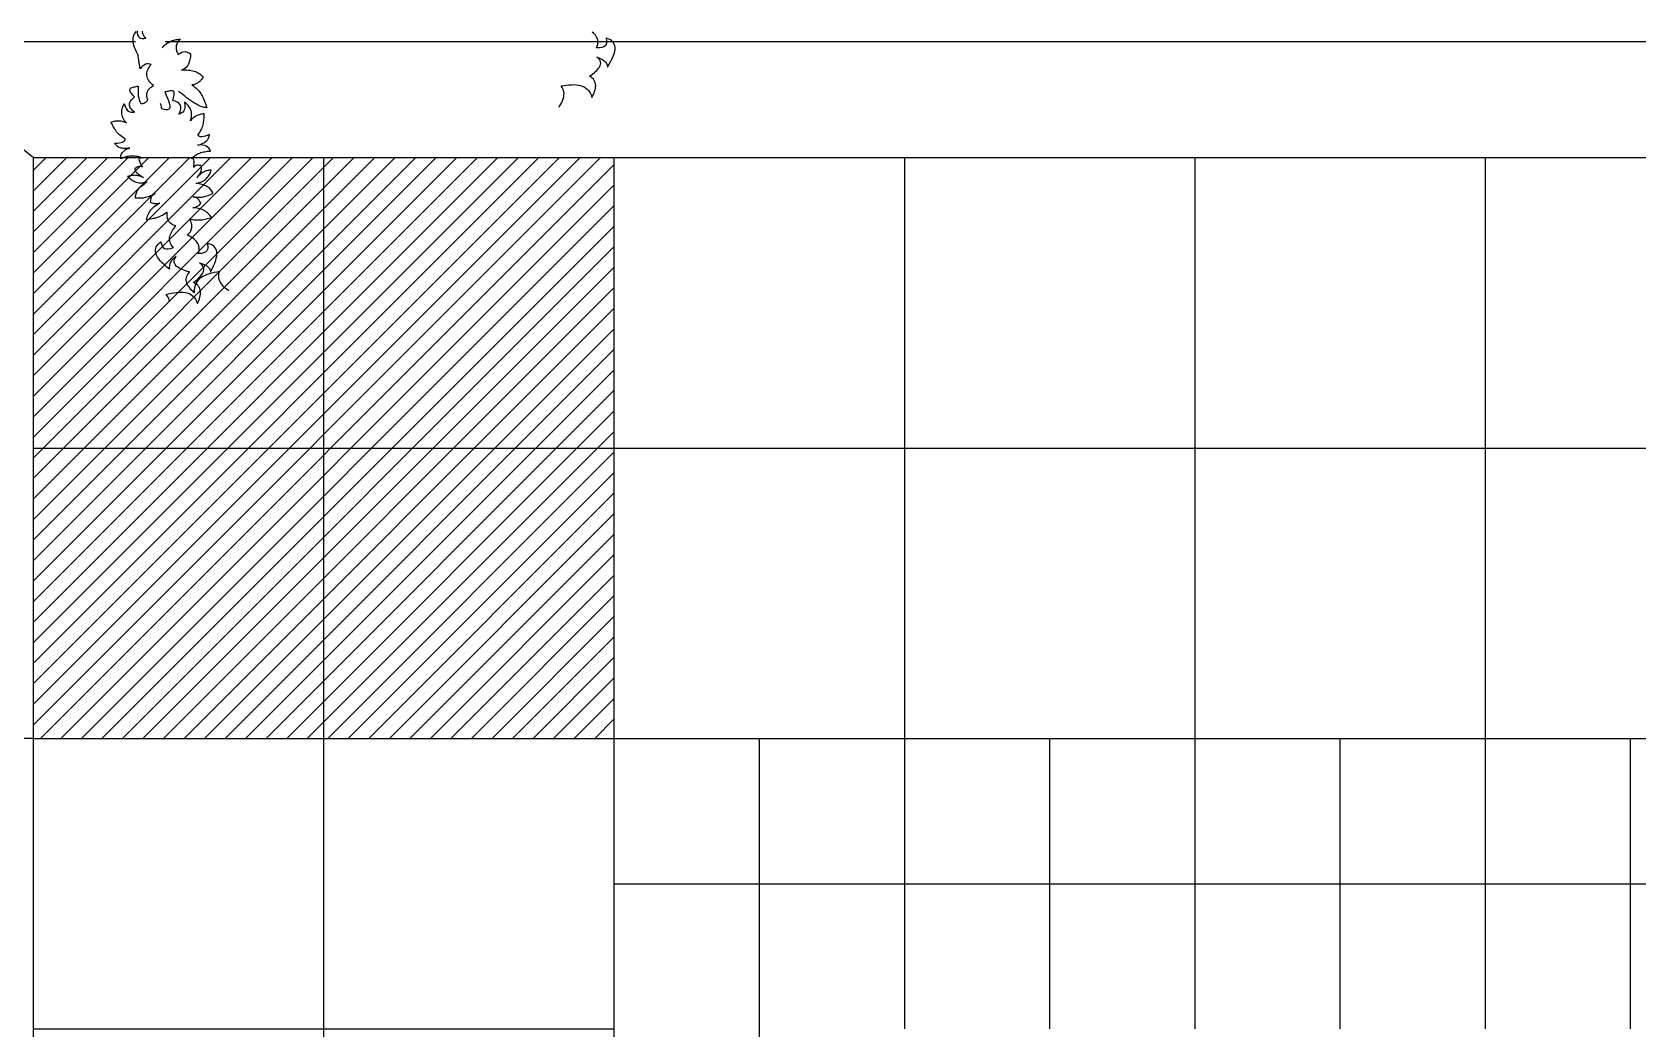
# Model space of a CAD drawing. Extents: x -24232 to 27340, y -23039 to 23489.
# Drawn here: x -6640 to -3875, y -19690 to -17973 of the extents above; entities that cross this region are included whole.
import ezdxf

# ---------------------------------------------------------------- set-up
doc = ezdxf.new("R2010")
doc.units = 0
doc.header["$LTSCALE"] = 10
for name, color, linetype in [('0-HATCH', 8, 'CONTINUOUS'), ('1', 1, 'CONTINUOUS'), ('3', 3, 'CONTINUOUS')]:
    doc.layers.add(name, color=color, linetype=linetype)

msp = doc.modelspace()

# ---------------------------------------------------------------- hatches: boundary and pattern name
at = {"layer": '0-HATCH'}
h = msp.add_hatch(dxfattribs=at)
h.set_pattern_fill('ANSI31', color=11, scale=200, style=0)
h.set_pattern_definition([(45, (5830.526, -1359.333), (-17.67767, 17.67767), [])])
h.paths.add_polyline_path([(-6137.4, -18189.6), (-6637.4, -18189.6), (-6637.4, -18689.6), (-6137.4, -18689.6)])
h.paths.add_polyline_path([(-6137.4, -18689.6), (-6637.4, -18689.6), (-6637.4, -19189.6), (-6137.4, -19189.6)])
h.paths.add_polyline_path([(-6137.4, -19189.6), (-5637.4, -19189.6), (-5637.4, -18689.6), (-6137.4, -18689.6)])
h.paths.add_polyline_path([(-5637.4, -18689.6), (-5637.4, -18189.6), (-6137.4, -18189.6), (-6137.4, -18689.6)])

# ---------------------------------------------------------------- linework, layer by layer
at = {"layer": '1'}
for p, q in [((-6137.4, -22339.6), (-6137.4, -18189.6)), ((-5637.4, -19189.6), (-5637.4, -18189.6)), ((-5137.4, -19189.6), (-5137.4, -18189.6)), ((-4637.4, -19189.6), (-4637.4, -18189.6)), ((-4137.4, -19189.6), (-4137.4, -18189.6)), ((-6637.4, -18689.6), (-1137.4, -18689.6)), ((-6637.4, -19189.6), (-5637.4, -19189.6)), ((-5387.4, -21189.6), (-5387.4, -19189.6)), ((-5137.4, -19689.6), (-5137.4, -19189.6)), ((-4887.4, -19689.6), (-4887.4, -19189.6)), ((-4637.4, -19689.6), (-4637.4, -19189.6)), ((-4387.4, -19689.6), (-4387.4, -19189.6)), ((-4137.4, -19689.6), (-4137.4, -19189.6)), ((-3887.4, -19689.6), (-3887.4, -19189.6)), ((-5637.4, -19439.6), (-2137.4, -19439.6)), ((-6637.4, -19689.6), (-5637.4, -19689.6))]:
    msp.add_line(p, q, dxfattribs=at)
for points in [[(-6301.3, -18418.8), (-6302.5, -18418), (-6305.3, -18415.8), (-6307.9, -18413.7), (-6310.1, -18411.5), (-6312.3, -18409.2), (-6314, -18406.9), (-6315.5, -18404.5), (-6316.8, -18402.1), (-6317.7, -18399.5), (-6318.3, -18396.9), (-6318.6, -18394.3), (-6318.5, -18391.5), (-6318.1, -18388.8), (-6317.3, -18385.9), (-6317.3, -18385.9), (-6321.9, -18386.6), (-6326.2, -18387.5), (-6330.6, -18388.6), (-6334.7, -18389.7), (-6338.6, -18390.9), (-6342.2, -18392.4), (-6345.7, -18394.2), (-6348.9, -18396), (-6351.6, -18398.2), (-6354.2, -18400.7), (-6356.3, -18403.3), (-6358, -18406.4), (-6359.4, -18409.8), (-6360.4, -18413.6), (-6360.7, -18417.7), (-6360.6, -18422.3), (-6360.6, -18422.3), (-6362.7, -18420.2), (-6364.9, -18418.1), (-6366.7, -18416), (-6368.5, -18413.8), (-6370.1, -18411.6), (-6371.5, -18409.5), (-6372.7, -18407.3), (-6373.6, -18405.1), (-6374.2, -18402.9), (-6374.5, -18400.6), (-6374.5, -18398.3), (-6374.2, -18396), (-6373.6, -18393.6), (-6372.3, -18391.2), (-6370.8, -18388.8), (-6368.8, -18386.3), (-6368.8, -18386.3), (-6372.2, -18385.4), (-6375.5, -18384.5), (-6378.6, -18383.4), (-6381.6, -18382.3), (-6384.3, -18381.1), (-6386.8, -18379.7), (-6389.1, -18378.4), (-6391, -18376.8), (-6392.6, -18375.1), (-6393.8, -18373.3), (-6394.7, -18371.4), (-6395.1, -18369.4), (-6395.1, -18367.2), (-6394.5, -18364.9), (-6393.4, -18362.3), (-6391.8, -18359.6), (-6391.8, -18359.6), (-6394.7, -18361.9), (-6397.3, -18364.4), (-6399.6, -18366.9), (-6401.4, -18369.6), (-6402.9, -18372.4), (-6403.6, -18375.4), (-6403.7, -18378.5), (-6403.1, -18381.8), (-6403.1, -18381.8), (-6408, -18378), (-6412.2, -18374.3), (-6416, -18370.8), (-6419.2, -18367.3), (-6421.9, -18363.8), (-6424, -18360.7), (-6425.7, -18357.5), (-6426.9, -18354.4), (-6427.5, -18351.4), (-6427.5, -18348.6), (-6427.1, -18346), (-6426.3, -18343.4), (-6424.8, -18341), (-6423, -18338.6), (-6420.7, -18336.5), (-6418, -18334.4), (-6418, -18334.4), (-6417.1, -18338.5), (-6415.9, -18341.8), (-6414.1, -18344.3), (-6411.9, -18345.9), (-6409, -18346.8), (-6405.6, -18346.8), (-6401.5, -18346), (-6396.7, -18344.2), (-6396.7, -18344.2), (-6398.7, -18341.9), (-6400.4, -18339.6), (-6401.6, -18337.3), (-6402.4, -18335), (-6403, -18332.6), (-6403.2, -18330.3), (-6403.1, -18328), (-6402.7, -18325.6), (-6402, -18323.3), (-6401.1, -18321), (-6400.1, -18318.6), (-6398.8, -18316.3), (-6397.3, -18313.9), (-6395.8, -18311.6), (-6394.2, -18309.4), (-6392.4, -18307), (-6392.4, -18307), (-6394.3, -18306.5), (-6396.2, -18305.8), (-6397.9, -18305), (-6399.5, -18304.1), (-6400.8, -18303.1), (-6402.2, -18302), (-6403.3, -18300.6), (-6404.4, -18299.3), (-6405.2, -18297.7), (-6405.9, -18296), (-6406.6, -18294.2), (-6407, -18292.4), (-6407.4, -18290.2), (-6407.6, -18288.1), (-6407.6, -18285.9), (-6407.6, -18283.5), (-6407.6, -18283.5), (-6409.5, -18285), (-6411.5, -18286.5), (-6413.4, -18287.8), (-6415.5, -18289), (-6417.6, -18290), (-6419.8, -18291.1), (-6422, -18291.9), (-6424.2, -18292.6), (-6426.4, -18293.4), (-6428.7, -18294.1), (-6431, -18294.6), (-6433.4, -18295.2), (-6435.8, -18295.7), (-6438.2, -18296.1), (-6440.6, -18296.5), (-6443, -18296.9), (-6443, -18296.9), (-6442.5, -18294.4), (-6441.8, -18292), (-6441, -18289.6), (-6440, -18287.5), (-6439, -18285.3), (-6437.9, -18283.3), (-6436.6, -18281.3), (-6435.2, -18279.5), (-6433.6, -18277.7), (-6432, -18276), (-6430.3, -18274.5), (-6428.4, -18273), (-6426.4, -18271.7), (-6424.4, -18270.4), (-6422.2, -18269.2), (-6419.9, -18268.2), (-6419.9, -18268.2), (-6422.4, -18268.7), (-6424.7, -18269), (-6427, -18269.1), (-6429, -18269), (-6430.9, -18268.7), (-6432.8, -18268.2), (-6434.3, -18267.6), (-6435.9, -18266.7), (-6435.9, -18266.7), (-6435.7, -18263.3), (-6435.2, -18260.5), (-6434.6, -18258.1), (-6433.6, -18256.1), (-6432.4, -18254.5), (-6431, -18253.3), (-6429.7, -18252.2), (-6428.1, -18251.2), (-6428.1, -18251.2), (-6430.2, -18252.5), (-6432.2, -18253.7), (-6434.1, -18254.7), (-6436.2, -18255.6), (-6438.3, -18256.5), (-6440.3, -18257.3), (-6442.4, -18257.9), (-6444.6, -18258.4), (-6446.7, -18258.8), (-6448.8, -18259.2), (-6451, -18259.4), (-6453.1, -18259.5), (-6455.3, -18259.6), (-6457.4, -18259.6), (-6459.8, -18259.4), (-6462, -18259.1), (-6462, -18259.1), (-6462, -18257.2), (-6461.8, -18255.3), (-6461.5, -18253.5), (-6461, -18251.7), (-6460.4, -18249.9), (-6459.5, -18248.2), (-6458.5, -18246.4), (-6457.3, -18244.7), (-6456, -18242.9), (-6454.5, -18241.2), (-6452.8, -18239.5), (-6450.9, -18238), (-6448.9, -18236.4), (-6446.6, -18234.8), (-6444.4, -18233.2), (-6441.8, -18231.7), (-6441.8, -18231.7), (-6445, -18232.6), (-6447.9, -18233.2), (-6450.6, -18233.5), (-6453.2, -18233.5), (-6455.6, -18233.3), (-6457.9, -18233.1), (-6460.2, -18232.5), (-6462.2, -18231.8), (-6464.2, -18230.9), (-6466, -18229.9), (-6467.8, -18228.9), (-6469.4, -18227.6), (-6471, -18226.2), (-6472.6, -18224.8), (-6474.1, -18223.3), (-6475.6, -18221.7), (-6475.6, -18221.7), (-6474.2, -18221.3), (-6472.7, -18220.9), (-6471.3, -18220.4), (-6469.7, -18220), (-6468.2, -18219.8), (-6466.6, -18219.5), (-6465, -18219.5), (-6463.4, -18219.4), (-6461.8, -18219.5), (-6460, -18219.7), (-6458.2, -18220.1), (-6456.2, -18220.5), (-6454.3, -18221.1), (-6452.3, -18221.9), (-6450.1, -18222.8), (-6448, -18224), (-6448, -18224), (-6451.6, -18222.1), (-6454.6, -18220.2), (-6457.2, -18218.2), (-6459.3, -18216.3), (-6460.9, -18214.1), (-6461.8, -18212.1), (-6462.4, -18209.8), (-6462.4, -18207.7), (-6462.4, -18207.7), (-6460.6, -18206.4), (-6459, -18205.4), (-6457.3, -18204.7), (-6455.7, -18204.2), (-6454.3, -18204), (-6452.8, -18204.2), (-6451.3, -18204.7), (-6450, -18205.3), (-6450, -18205.3), (-6451.9, -18201.9), (-6453.5, -18198.9), (-6454.6, -18196.4), (-6455.2, -18194.3), (-6455.4, -18192.5), (-6454.9, -18191.1), (-6453.8, -18190.2), (-6451.8, -18189.7), (-6451.8, -18189.7), (-6453.9, -18189), (-6456.1, -18188.4), (-6458.2, -18187.8), (-6460.4, -18187.4), (-6462.6, -18187.2), (-6464.8, -18187), (-6467, -18186.9), (-6469.3, -18187), (-6471.5, -18187.1), (-6473.7, -18187.5), (-6476, -18187.9), (-6478.2, -18188.4), (-6480.5, -18188.9), (-6482.8, -18189.7), (-6485, -18190.6), (-6487.4, -18191.6), (-6487.4, -18191.6), (-6487.4, -18188.6), (-6486.9, -18185.7), (-6486, -18183), (-6484.4, -18180.5), (-6482.2, -18178.4), (-6479.4, -18176.3), (-6475.8, -18174.6), (-6471.5, -18173), (-6471.5, -18173), (-6474.1, -18173.4), (-6476.5, -18173.7), (-6478.8, -18173.8), (-6480.9, -18173.8), (-6483, -18173.6), (-6484.9, -18173.4), (-6486.7, -18173.1), (-6488.4, -18172.6), (-6490, -18171.9), (-6491.4, -18171.3), (-6492.8, -18170.4), (-6494, -18169.4), (-6495.1, -18168.3), (-6496.2, -18167.2), (-6497, -18165.8), (-6497.8, -18164.4), (-6497.8, -18164.4), (-6493.6, -18164.5), (-6489.9, -18164.2), (-6486.7, -18163.7), (-6484.2, -18163), (-6482.1, -18162), (-6480.8, -18160.6), (-6479.9, -18159), (-6479.7, -18157.1), (-6479.7, -18157.1), (-6482.4, -18155.4), (-6485.1, -18153.8), (-6487.3, -18152), (-6489.4, -18150.3), (-6491.3, -18148.5), (-6493, -18146.7), (-6494.4, -18144.9), (-6495.9, -18143), (-6497.2, -18141.3), (-6498.3, -18139.4), (-6499.3, -18137.6), (-6500.4, -18135.7), (-6501.2, -18133.9), (-6502.1, -18132.1), (-6503, -18130.1), (-6503.9, -18128.3), (-6503.9, -18128.3), (-6502.2, -18127.7), (-6500.3, -18127.3), (-6498.6, -18126.8), (-6496.9, -18126.5), (-6495.2, -18126.3), (-6493.5, -18126.1), (-6491.8, -18126), (-6490.2, -18126.1), (-6488.5, -18126.2), (-6486.9, -18126.4), (-6485.2, -18126.8), (-6483.7, -18127.2), (-6482.1, -18127.7), (-6480.4, -18128.2), (-6479, -18128.8), (-6477.4, -18129.6), (-6477.4, -18129.6), (-6479.5, -18127.3), (-6481.2, -18125), (-6482.7, -18122.9), (-6483.7, -18120.7), (-6484.5, -18118.5), (-6485.1, -18116.4), (-6485.5, -18114.2), (-6485.6, -18112.2), (-6485.6, -18110.2), (-6485.4, -18108.1), (-6484.9, -18106.2), (-6484.3, -18104.1), (-6483.7, -18102.2), (-6482.9, -18100.2), (-6482, -18098.2), (-6481.1, -18096.4), (-6481.1, -18096.4), (-6479.8, -18101.3), (-6478, -18104.9), (-6476.1, -18107.6), (-6473.8, -18109.4), (-6471.5, -18110.6), (-6468.9, -18111.2), (-6466.3, -18111.4), (-6463.6, -18111.3), (-6463.6, -18111.3), (-6465.7, -18109.7), (-6467.5, -18108), (-6469, -18106.4), (-6470.2, -18104.8), (-6471.1, -18103.1), (-6471.9, -18101.6), (-6472.2, -18099.9), (-6472.4, -18098.3), (-6472.1, -18096.6), (-6471.8, -18094.9), (-6471, -18093.2), (-6470.1, -18091.6), (-6468.8, -18090), (-6467.2, -18088.2), (-6465.5, -18086.7), (-6463.4, -18084.9), (-6463.4, -18084.9), (-6466.4, -18082), (-6468.6, -18079.4), (-6470.2, -18077.1), (-6471.3, -18075.2), (-6471.7, -18073.6), (-6471.6, -18072.3), (-6471.2, -18071.1), (-6470.2, -18070.2), (-6469.1, -18069.4), (-6467.6, -18068.9), (-6466.1, -18068.4), (-6464.2, -18067.9), (-6462.3, -18067.6), (-6460.5, -18067.1), (-6458.8, -18066.8), (-6457.1, -18066.3), (-6457.1, -18066.3), (-6457.2, -18072.7), (-6457.2, -18078.1), (-6457, -18082.9), (-6456.4, -18086.7), (-6455.8, -18089.9), (-6455.1, -18092.4), (-6454.1, -18094.2), (-6453, -18095.4), (-6451.8, -18096.3), (-6450.5, -18096.5), (-6449, -18096.3), (-6447.4, -18095.8), (-6445.9, -18094.9), (-6444.1, -18093.8), (-6442.4, -18092.4), (-6440.7, -18090.8), (-6440.7, -18090.8), (-6441.3, -18088.7), (-6441.9, -18086.7), (-6442.3, -18084.8), (-6442.3, -18082.9), (-6442.4, -18081), (-6442.2, -18079.3), (-6441.9, -18077.5), (-6441.4, -18076), (-6440.6, -18074.4), (-6439.8, -18073), (-6438.7, -18071.5), (-6437.5, -18070.3), (-6436, -18068.9), (-6434.5, -18067.8), (-6432.8, -18066.6), (-6430.8, -18065.6), (-6430.8, -18065.6), (-6433.4, -18063.6), (-6435.5, -18061.5), (-6437.4, -18059.4), (-6439, -18057.3), (-6440.3, -18055.1), (-6441.3, -18052.9), (-6442, -18050.7), (-6442.4, -18048.4), (-6442.5, -18046.1), (-6442.2, -18043.8), (-6441.8, -18041.4), (-6441, -18039.1), (-6439.9, -18036.6), (-6438.5, -18034.2), (-6436.9, -18031.8), (-6434.9, -18029.3), (-6434.9, -18029.3), (-6437.4, -18028.4), (-6439.9, -18028.1), (-6442.3, -18028.2), (-6444.8, -18028.9), (-6447.1, -18030.1), (-6449.5, -18031.7), (-6451.7, -18034), (-6454, -18036.7), (-6454, -18036.7), (-6454.2, -18035.1), (-6454.5, -18033.6), (-6454.6, -18032), (-6454.9, -18030.4), (-6455.1, -18029), (-6455.4, -18027.4), (-6455.6, -18025.9), (-6455.9, -18024.3), (-6456.1, -18022.7), (-6456.4, -18021.2), (-6456.6, -18019.6), (-6456.9, -18018), (-6457, -18016.6), (-6457.3, -18015), (-6457.5, -18013.5), (-6457.8, -18011.9), (-6457.8, -18011.9), (-6460.1, -18007.5), (-6461.9, -18003.5), (-6463.4, -17999.9), (-6464.5, -17996.5), (-6465.3, -17993.3), (-6465.9, -17990.4), (-6466.1, -17987.7), (-6466.1, -17985.3), (-6465.8, -17983), (-6465.3, -17980.9), (-6464.7, -17979), (-6463.8, -17977.2), (-6462.8, -17975.6), (-6461.8, -17974), (-6460.6, -17972.5)], [(-6459.2, -17971.1), (-6458.9, -17975), (-6458.2, -17978.2), (-6456.9, -17980.8), (-6455.2, -17982.7), (-6453.1, -17984), (-6450.5, -17984.7), (-6447.5, -17984.7), (-6444.1, -17984.1), (-6444.1, -17984.1), (-6446.1, -17981.9), (-6447.7, -17979.6), (-6448.8, -17977.5), (-6449.5, -17975.6), (-6450, -17973.6), (-6450.1, -17971.7)], [(-6416, -18000.8), (-6416, -18000.8), (-6414.5, -17998.8), (-6412.9, -17997.2), (-6411.2, -17995.6), (-6409.5, -17994.2), (-6407.8, -17992.8), (-6405.8, -17991.6), (-6403.9, -17990.6), (-6402, -17989.6), (-6400, -17988.7), (-6398, -17988), (-6395.9, -17987.3), (-6393.7, -17986.8), (-6391.6, -17986.2), (-6389.4, -17985.9), (-6387.1, -17985.6), (-6384.9, -17985.2), (-6384.9, -17985.2), (-6386.7, -17987.3), (-6388.2, -17989.2), (-6389.3, -17991.1), (-6390.3, -17993), (-6391.1, -17994.8), (-6391.6, -17996.5), (-6391.9, -17998.2), (-6392, -17999.8), (-6392.1, -18001.4), (-6391.8, -18003), (-6391.5, -18004.5), (-6391.1, -18006.1), (-6390.5, -18007.6), (-6389.8, -18009.1), (-6389.1, -18010.5), (-6388.3, -18011.9), (-6388.3, -18011.9), (-6385, -18009.5), (-6381.8, -18008), (-6379, -18007.3), (-6376.4, -18007), (-6373.9, -18007.5), (-6371.5, -18008.3), (-6369.2, -18009.4), (-6367, -18010.8), (-6367, -18010.8), (-6367.2, -18013.3), (-6367.4, -18015.9), (-6367.6, -18018.4), (-6368.2, -18020.7), (-6368.6, -18022.9), (-6369.2, -18024.9), (-6369.9, -18027), (-6370.9, -18028.9), (-6371.7, -18030.7), (-6372.9, -18032.2), (-6374.1, -18033.6), (-6375.5, -18035), (-6377, -18036.2), (-6378.7, -18037.3), (-6380.5, -18038.1), (-6382.5, -18038.8), (-6382.5, -18038.8), (-6379.5, -18038.6), (-6376.5, -18038.5), (-6373.7, -18038.5), (-6371, -18038.7), (-6368.3, -18039.1), (-6365.8, -18039.4), (-6363.3, -18040), (-6361, -18040.7), (-6358.7, -18041.4), (-6356.5, -18042.4), (-6354.4, -18043.4), (-6352.3, -18044.6), (-6350.4, -18045.9), (-6348.6, -18047.4), (-6346.9, -18048.9), (-6345.2, -18050.6), (-6345.2, -18050.6), (-6346.1, -18052), (-6347.1, -18053.5), (-6348.1, -18054.8), (-6349.2, -18056.1), (-6350.2, -18057.3), (-6351.3, -18058.3), (-6352.6, -18059.5), (-6353.7, -18060.4), (-6355, -18061.3), (-6356.3, -18062), (-6357.7, -18062.8), (-6359.1, -18063.2), (-6360.5, -18063.7), (-6361.9, -18064), (-6363.5, -18064.3), (-6365.1, -18064.4), (-6365.1, -18064.4), (-6362.2, -18066), (-6359.6, -18068), (-6357.3, -18069.9), (-6355, -18072.1), (-6353, -18074.3), (-6351.2, -18076.6), (-6349.6, -18079.1), (-6348, -18081.6), (-6346.6, -18084.2), (-6345.3, -18086.9), (-6344.1, -18089.6), (-6343, -18092.4), (-6341.9, -18095.2), (-6340.8, -18097.9), (-6339.9, -18100.8), (-6338.8, -18103.6), (-6338.8, -18103.6), (-6341.5, -18103.4), (-6344.4, -18103), (-6347.4, -18102), (-6350.7, -18100.8), (-6353.8, -18099.3), (-6357.1, -18097.4), (-6360.5, -18095.6), (-6363.8, -18093.4), (-6367.2, -18091.1), (-6370.5, -18088.8), (-6373.8, -18086.5), (-6376.9, -18084), (-6380, -18081.7), (-6382.8, -18079.4), (-6385.4, -18077.3), (-6387.9, -18075.3)], [(-5733, -18102.6), (-5732.2, -18101.4), (-5730.3, -18098.5), (-5728.6, -18095.6), (-5727.2, -18092.7), (-5725.9, -18089.8), (-5725, -18087.1), (-5724.4, -18084.4), (-5724.1, -18081.6), (-5724, -18078.9), (-5724.4, -18076.3), (-5725, -18073.7), (-5726, -18071.2), (-5727.2, -18068.7), (-5728.9, -18066.2), (-5728.9, -18066.2), (-5724.4, -18065.4), (-5720, -18064.8), (-5715.5, -18064.3), (-5711.3, -18064), (-5707.2, -18063.9), (-5703.3, -18064.1), (-5699.4, -18064.6), (-5695.8, -18065.2), (-5692.5, -18066.4), (-5689.2, -18067.9), (-5686.3, -18069.7), (-5683.7, -18072), (-5681.3, -18074.7), (-5679.1, -18078), (-5677.4, -18081.7), (-5676, -18086.1), (-5676, -18086.1), (-5674.7, -18083.4), (-5673.4, -18080.8), (-5672.3, -18078.2), (-5671.4, -18075.5), (-5670.6, -18072.9), (-5670, -18070.4), (-5669.6, -18068), (-5669.4, -18065.6), (-5669.7, -18063.3), (-5670.1, -18061), (-5670.9, -18058.9), (-5671.9, -18056.8), (-5673.3, -18054.7), (-5675.3, -18052.9), (-5677.5, -18051.1), (-5680.2, -18049.4), (-5680.2, -18049.4), (-5677.4, -18047.5), (-5674.5, -18045.5), (-5671.9, -18043.5), (-5669.5, -18041.4), (-5667.4, -18039.4), (-5665.5, -18037.3), (-5663.8, -18035.2), (-5662.5, -18033.1), (-5661.6, -18031), (-5661, -18028.9), (-5660.8, -18026.8), (-5661.1, -18024.8), (-5661.8, -18022.7), (-5663.1, -18020.7), (-5665, -18018.6), (-5667.4, -18016.6), (-5667.4, -18016.6), (-5663.9, -18017.8), (-5660.7, -18019.3), (-5657.7, -18020.9), (-5655, -18022.8), (-5652.7, -18025), (-5651, -18027.5), (-5649.9, -18030.5), (-5649.4, -18033.8), (-5649.4, -18033.8), (-5646.1, -18028.6), (-5643.3, -18023.7), (-5641, -18019.1), (-5639.1, -18014.8), (-5637.7, -18010.6), (-5636.7, -18006.9), (-5636.2, -18003.3), (-5636.1, -18000), (-5636.5, -17997.1), (-5637.5, -17994.4), (-5638.7, -17992), (-5640.3, -17989.9), (-5642.5, -17988.1), (-5645, -17986.4), (-5647.9, -17985.2), (-5651.2, -17984.1), (-5651.2, -17984.1), (-5650.6, -17988.3), (-5650.6, -17991.8), (-5651.5, -17994.7), (-5653, -17997), (-5655.5, -17998.8), (-5658.7, -18000), (-5662.9, -18000.6), (-5668, -18000.5), (-5668, -18000.5), (-5666.9, -17997.6), (-5666, -17994.9), (-5665.6, -17992.3), (-5665.6, -17989.9), (-5665.9, -17987.4), (-5666.4, -17985.2), (-5667.3, -17983.1), (-5668.5, -17981), (-5670, -17979), (-5671.5, -17977.1), (-5673.3, -17975.2), (-5675.3, -17973.4)], [(-6403.5, -18437), (-6403.9, -18435), (-6404.7, -18432.4), (-6405.9, -18430), (-6407.3, -18427.6), (-6409.2, -18425.2), (-6409.2, -18425.2), (-6404.8, -18424.1), (-6400.4, -18423.1), (-6396, -18422.3), (-6391.8, -18421.7), (-6387.7, -18421.2), (-6383.8, -18421.1), (-6379.9, -18421.3), (-6376.3, -18421.7), (-6372.9, -18422.6), (-6369.5, -18423.7), (-6366.5, -18425.3), (-6363.7, -18427.4), (-6361.1, -18430), (-6358.7, -18433), (-6356.7, -18436.6), (-6354.9, -18440.9), (-6354.9, -18440.9), (-6353.8, -18438.1), (-6352.7, -18435.3), (-6351.8, -18432.7), (-6351.2, -18429.9), (-6350.6, -18427.3), (-6350.1, -18424.8), (-6349.9, -18422.3), (-6350, -18419.9), (-6350.4, -18417.6), (-6351, -18415.4), (-6351.9, -18413.3), (-6353.1, -18411.3), (-6354.7, -18409.4), (-6356.8, -18407.7), (-6359.2, -18406.2), (-6362, -18404.7), (-6362, -18404.7), (-6359.3, -18402.5), (-6356.7, -18400.3), (-6354.2, -18398.1), (-6352, -18395.8), (-6350, -18393.6), (-6348.3, -18391.4), (-6346.7, -18389.2), (-6345.6, -18387), (-6344.9, -18384.8), (-6344.4, -18382.7), (-6344.4, -18380.5), (-6344.9, -18378.6), (-6345.8, -18376.6), (-6347.3, -18374.6), (-6349.3, -18372.7), (-6351.9, -18370.9), (-6351.9, -18370.9), (-6348.3, -18371.9), (-6345, -18373.1), (-6341.8, -18374.5), (-6339, -18376.1), (-6336.5, -18378.2), (-6334.7, -18380.5), (-6333.3, -18383.4), (-6332.6, -18386.6), (-6332.6, -18386.6), (-6329.6, -18381.2), (-6327.3, -18376.1), (-6325.3, -18371.3), (-6323.7, -18366.9), (-6322.7, -18362.6), (-6322.1, -18358.8), (-6321.8, -18355.2), (-6322, -18351.9), (-6322.6, -18349), (-6323.8, -18346.4), (-6325.2, -18344.1), (-6326.9, -18342.1), (-6329.3, -18340.5), (-6331.9, -18339), (-6334.9, -18338), (-6338.3, -18337.3), (-6338.3, -18337.3), (-6337.4, -18341.4), (-6337.1, -18344.8), (-6337.7, -18347.8), (-6339.1, -18350.2), (-6341.4, -18352.3), (-6344.5, -18353.7), (-6348.6, -18354.6), (-6353.7, -18354.9), (-6353.7, -18354.9), (-6352.8, -18351.9), (-6352.1, -18349.2), (-6352, -18346.6), (-6352.2, -18344.1), (-6352.7, -18341.7), (-6353.4, -18339.5), (-6354.5, -18337.5), (-6355.8, -18335.5), (-6357.4, -18333.6), (-6359.1, -18331.9), (-6361.1, -18330.1), (-6363.1, -18328.5), (-6365.4, -18327), (-6367.8, -18325.4), (-6370.2, -18324.1), (-6372.8, -18322.7), (-6372.8, -18322.7), (-6371.2, -18321.4), (-6369.8, -18320), (-6368.5, -18318.6), (-6367.4, -18317.1), (-6366.7, -18315.6), (-6365.9, -18314.1), (-6365.4, -18312.4), (-6365, -18310.7), (-6364.8, -18309), (-6364.8, -18307.1), (-6365, -18305.2), (-6365.3, -18303.3), (-6365.9, -18301.2), (-6366.5, -18299.2), (-6367.4, -18297.2), (-6368.4, -18295), (-6368.4, -18295), (-6366.1, -18295.6), (-6363.7, -18296.1), (-6361.4, -18296.6), (-6358.9, -18296.8), (-6356.6, -18296.9), (-6354.2, -18296.9), (-6351.9, -18296.8), (-6349.5, -18296.6), (-6347.2, -18296.4), (-6344.9, -18296.1), (-6342.5, -18295.6), (-6340.1, -18295.1), (-6337.7, -18294.6), (-6335.3, -18294), (-6333, -18293.4), (-6330.6, -18292.8), (-6330.6, -18292.8), (-6332.1, -18290.8), (-6333.7, -18288.9), (-6335.5, -18287), (-6337.2, -18285.4), (-6339, -18283.9), (-6340.9, -18282.5), (-6342.8, -18281.2), (-6344.9, -18280.1), (-6347, -18279.1), (-6349.2, -18278.2), (-6351.4, -18277.5), (-6353.7, -18277), (-6356, -18276.6), (-6358.4, -18276.2), (-6360.9, -18276), (-6363.4, -18276), (-6363.4, -18276), (-6360.9, -18275.5), (-6358.7, -18274.8), (-6356.6, -18273.9), (-6354.8, -18273.1), (-6353.1, -18272), (-6351.7, -18270.8), (-6350.5, -18269.6), (-6349.4, -18268.1), (-6349.4, -18268.1), (-6350.9, -18265.1), (-6352.5, -18262.7), (-6354.1, -18260.8), (-6355.9, -18259.4), (-6357.6, -18258.4), (-6359.3, -18257.8), (-6361, -18257.4), (-6362.8, -18257.1), (-6362.8, -18257.1), (-6360.4, -18257.5), (-6358.1, -18257.7), (-6355.9, -18257.9), (-6353.7, -18257.9), (-6351.4, -18257.9), (-6349.2, -18257.7), (-6347, -18257.4), (-6344.9, -18257), (-6342.8, -18256.5), (-6340.7, -18256), (-6338.6, -18255.3), (-6336.6, -18254.6), (-6334.6, -18253.8), (-6332.6, -18252.9), (-6330.6, -18251.8), (-6328.7, -18250.6), (-6328.7, -18250.6), (-6329.4, -18248.9), (-6330.3, -18247.2), (-6331.4, -18245.7), (-6332.6, -18244.2), (-6333.9, -18242.8), (-6335.4, -18241.6), (-6337, -18240.4), (-6338.8, -18239.3), (-6340.7, -18238.2), (-6342.8, -18237.3), (-6345.1, -18236.5), (-6347.4, -18235.8), (-6349.9, -18235.2), (-6352.6, -18234.6), (-6355.3, -18234.1), (-6358.2, -18233.7), (-6358.2, -18233.7), (-6355, -18233.3), (-6352.1, -18232.6), (-6349.5, -18231.8), (-6347.2, -18230.8), (-6345, -18229.6), (-6343, -18228.4), (-6341.1, -18227), (-6339.6, -18225.5), (-6338.2, -18223.9), (-6336.9, -18222.2), (-6335.7, -18220.6), (-6334.7, -18218.7), (-6333.8, -18216.9), (-6333, -18214.9), (-6332.2, -18213), (-6331.4, -18210.9), (-6331.4, -18210.9), (-6332.9, -18211.1), (-6334.4, -18211.3), (-6335.9, -18211.5), (-6337.5, -18211.7), (-6338.9, -18212.2), (-6340.5, -18212.5), (-6342, -18213.1), (-6343.5, -18213.8), (-6345, -18214.5), (-6346.5, -18215.4), (-6348, -18216.5), (-6349.6, -18217.7), (-6351.2, -18219), (-6352.7, -18220.5), (-6354.3, -18222.3), (-6355.8, -18224.2), (-6355.8, -18224.2), (-6353.3, -18221), (-6351.2, -18218.1), (-6349.7, -18215.2), (-6348.6, -18212.5), (-6348, -18210), (-6348, -18207.7), (-6348.3, -18205.4), (-6349.2, -18203.4), (-6349.2, -18203.4), (-6351.4, -18203), (-6353.3, -18202.7), (-6355.1, -18202.7), (-6356.7, -18203), (-6358.1, -18203.4), (-6359.5, -18204.1), (-6360.6, -18205.2), (-6361.5, -18206.3), (-6361.5, -18206.3), (-6361.2, -18202.4), (-6360.9, -18199.1), (-6361, -18196.3), (-6361.3, -18194.1), (-6361.8, -18192.4), (-6362.8, -18191.3), (-6364.2, -18190.9), (-6366.2, -18191.3), (-6366.2, -18191.3), (-6364.6, -18189.8), (-6362.8, -18188.4), (-6361.1, -18187), (-6359.3, -18185.7), (-6357.3, -18184.6), (-6355.4, -18183.6), (-6353.5, -18182.6), (-6351.3, -18181.7), (-6349.3, -18181), (-6347.1, -18180.4), (-6344.9, -18179.8), (-6342.6, -18179.4), (-6340.3, -18178.9), (-6337.9, -18178.7), (-6335.5, -18178.7), (-6333, -18178.6), (-6333, -18178.6), (-6334.1, -18175.8), (-6335.8, -18173.4), (-6337.7, -18171.3), (-6340.2, -18169.7), (-6343.1, -18168.6), (-6346.4, -18167.9), (-6350.4, -18167.7), (-6355, -18168.1), (-6355, -18168.1), (-6352.5, -18167.4), (-6350.2, -18166.7), (-6348.1, -18165.8), (-6346.1, -18164.9), (-6344.3, -18163.9), (-6342.6, -18163), (-6341.1, -18161.9), (-6339.8, -18160.8), (-6338.6, -18159.6), (-6337.6, -18158.4), (-6336.6, -18157), (-6335.9, -18155.6), (-6335.4, -18154.2), (-6334.8, -18152.7), (-6334.6, -18151.1), (-6334.5, -18149.5), (-6334.5, -18149.5), (-6338.3, -18151.3), (-6341.8, -18152.5), (-6344.9, -18153.4), (-6347.5, -18153.8), (-6349.8, -18153.7), (-6351.6, -18153), (-6353.1, -18151.9), (-6354, -18150.2), (-6354, -18150.2), (-6352.2, -18147.5), (-6350.5, -18145), (-6349.2, -18142.4), (-6347.9, -18140.1), (-6346.9, -18137.6), (-6346.1, -18135.2), (-6345.5, -18133.1), (-6344.9, -18130.8), (-6344.5, -18128.6), (-6344.2, -18126.4), (-6344, -18124.4), (-6343.9, -18122.2), (-6343.8, -18120.2), (-6343.7, -18118.2), (-6343.7, -18116.1), (-6343.6, -18114.1), (-6343.6, -18114.1), (-6345.4, -18114.2), (-6347.3, -18114.5), (-6349, -18114.8), (-6350.8, -18115.2), (-6352.4, -18115.8), (-6354, -18116.2), (-6355.6, -18116.9), (-6357, -18117.6), (-6358.5, -18118.4), (-6359.9, -18119.3), (-6361.3, -18120.3), (-6362.6, -18121.2), (-6363.8, -18122.3), (-6365.1, -18123.5), (-6366.1, -18124.6), (-6367.3, -18126), (-6367.3, -18126), (-6366.4, -18123), (-6365.7, -18120.3), (-6365.2, -18117.7), (-6365.2, -18115.3), (-6365.3, -18112.9), (-6365.6, -18110.8), (-6366.1, -18108.7), (-6366.9, -18106.8), (-6367.7, -18104.9), (-6368.7, -18103.1), (-6370, -18101.5), (-6371.3, -18099.9), (-6372.6, -18098.4), (-6374.2, -18097), (-6375.8, -18095.5), (-6377.4, -18094.2), (-6377.4, -18094.2), (-6376.7, -18099.1), (-6376.8, -18103.2), (-6377.4, -18106.5), (-6378.8, -18109), (-6380.4, -18111.1), (-6382.6, -18112.6), (-6384.8, -18113.9), (-6387.4, -18114.9), (-6387.4, -18114.9), (-6386.1, -18112.6), (-6385.1, -18110.3), (-6384.4, -18108.3), (-6384, -18106.3), (-6383.8, -18104.4), (-6383.7, -18102.7), (-6384.1, -18101), (-6384.6, -18099.4), (-6385.5, -18098), (-6386.5, -18096.6), (-6387.9, -18095.4), (-6389.4, -18094.3), (-6391.2, -18093.3), (-6393.4, -18092.3), (-6395.6, -18091.6), (-6398.2, -18090.9), (-6398.2, -18090.9), (-6396.7, -18087), (-6395.7, -18083.7), (-6395.2, -18081), (-6395, -18078.8), (-6395.3, -18077.2), (-6395.9, -18076), (-6396.8, -18075.1), (-6398, -18074.7), (-6399.4, -18074.4), (-6400.9, -18074.5), (-6402.6, -18074.7), (-6404.4, -18075), (-6406.3, -18075.5), (-6408.2, -18075.8), (-6409.9, -18076.2), (-6411.6, -18076.5), (-6411.6, -18076.5), (-6408.9, -18082.3), (-6406.6, -18087.2), (-6405, -18091.6), (-6403.9, -18095.4), (-6403.2, -18098.5), (-6402.8, -18101.1), (-6403, -18103.1), (-6403.5, -18104.7), (-6404.2, -18105.9), (-6405.4, -18106.7), (-6406.8, -18107.2), (-6408.4, -18107.3), (-6410.2, -18107.1), (-6412.3, -18106.8), (-6414.4, -18106.2), (-6416.6, -18105.5), (-6416.6, -18105.5), (-6416.9, -18103.3), (-6417.1, -18101.3), (-6417.6, -18099.3), (-6418.3, -18097.6), (-6418.9, -18096.2)]]:
    msp.add_lwpolyline(points, dxfattribs=at)
at = {"layer": '3'}
for p, q in [((-6887.4, -17989.6), (-6461.9, -17989.6)), ((-6887.4, -17989.6), (-6637.4, -18189.6)), ((-6410.5, -17989.6), (-1385.4, -17989.6)), ((-6637.4, -18189.6), (-1137.4, -18189.6)), ((-6637.4, -19189.6), (-9887.4, -19189.6))]:
    msp.add_line(p, q, dxfattribs=at)
at = {"layer": '3', "color": 5}
for p, q in [((-6637.4, -22355), (-6637.4, -18189.6)), ((-5637.4, -19189.6), (-2137.4, -19189.6)), ((-5637.4, -22339.6), (-5637.4, -19189.6))]:
    msp.add_line(p, q, dxfattribs=at)

doc.saveas('drawing.dxf')
